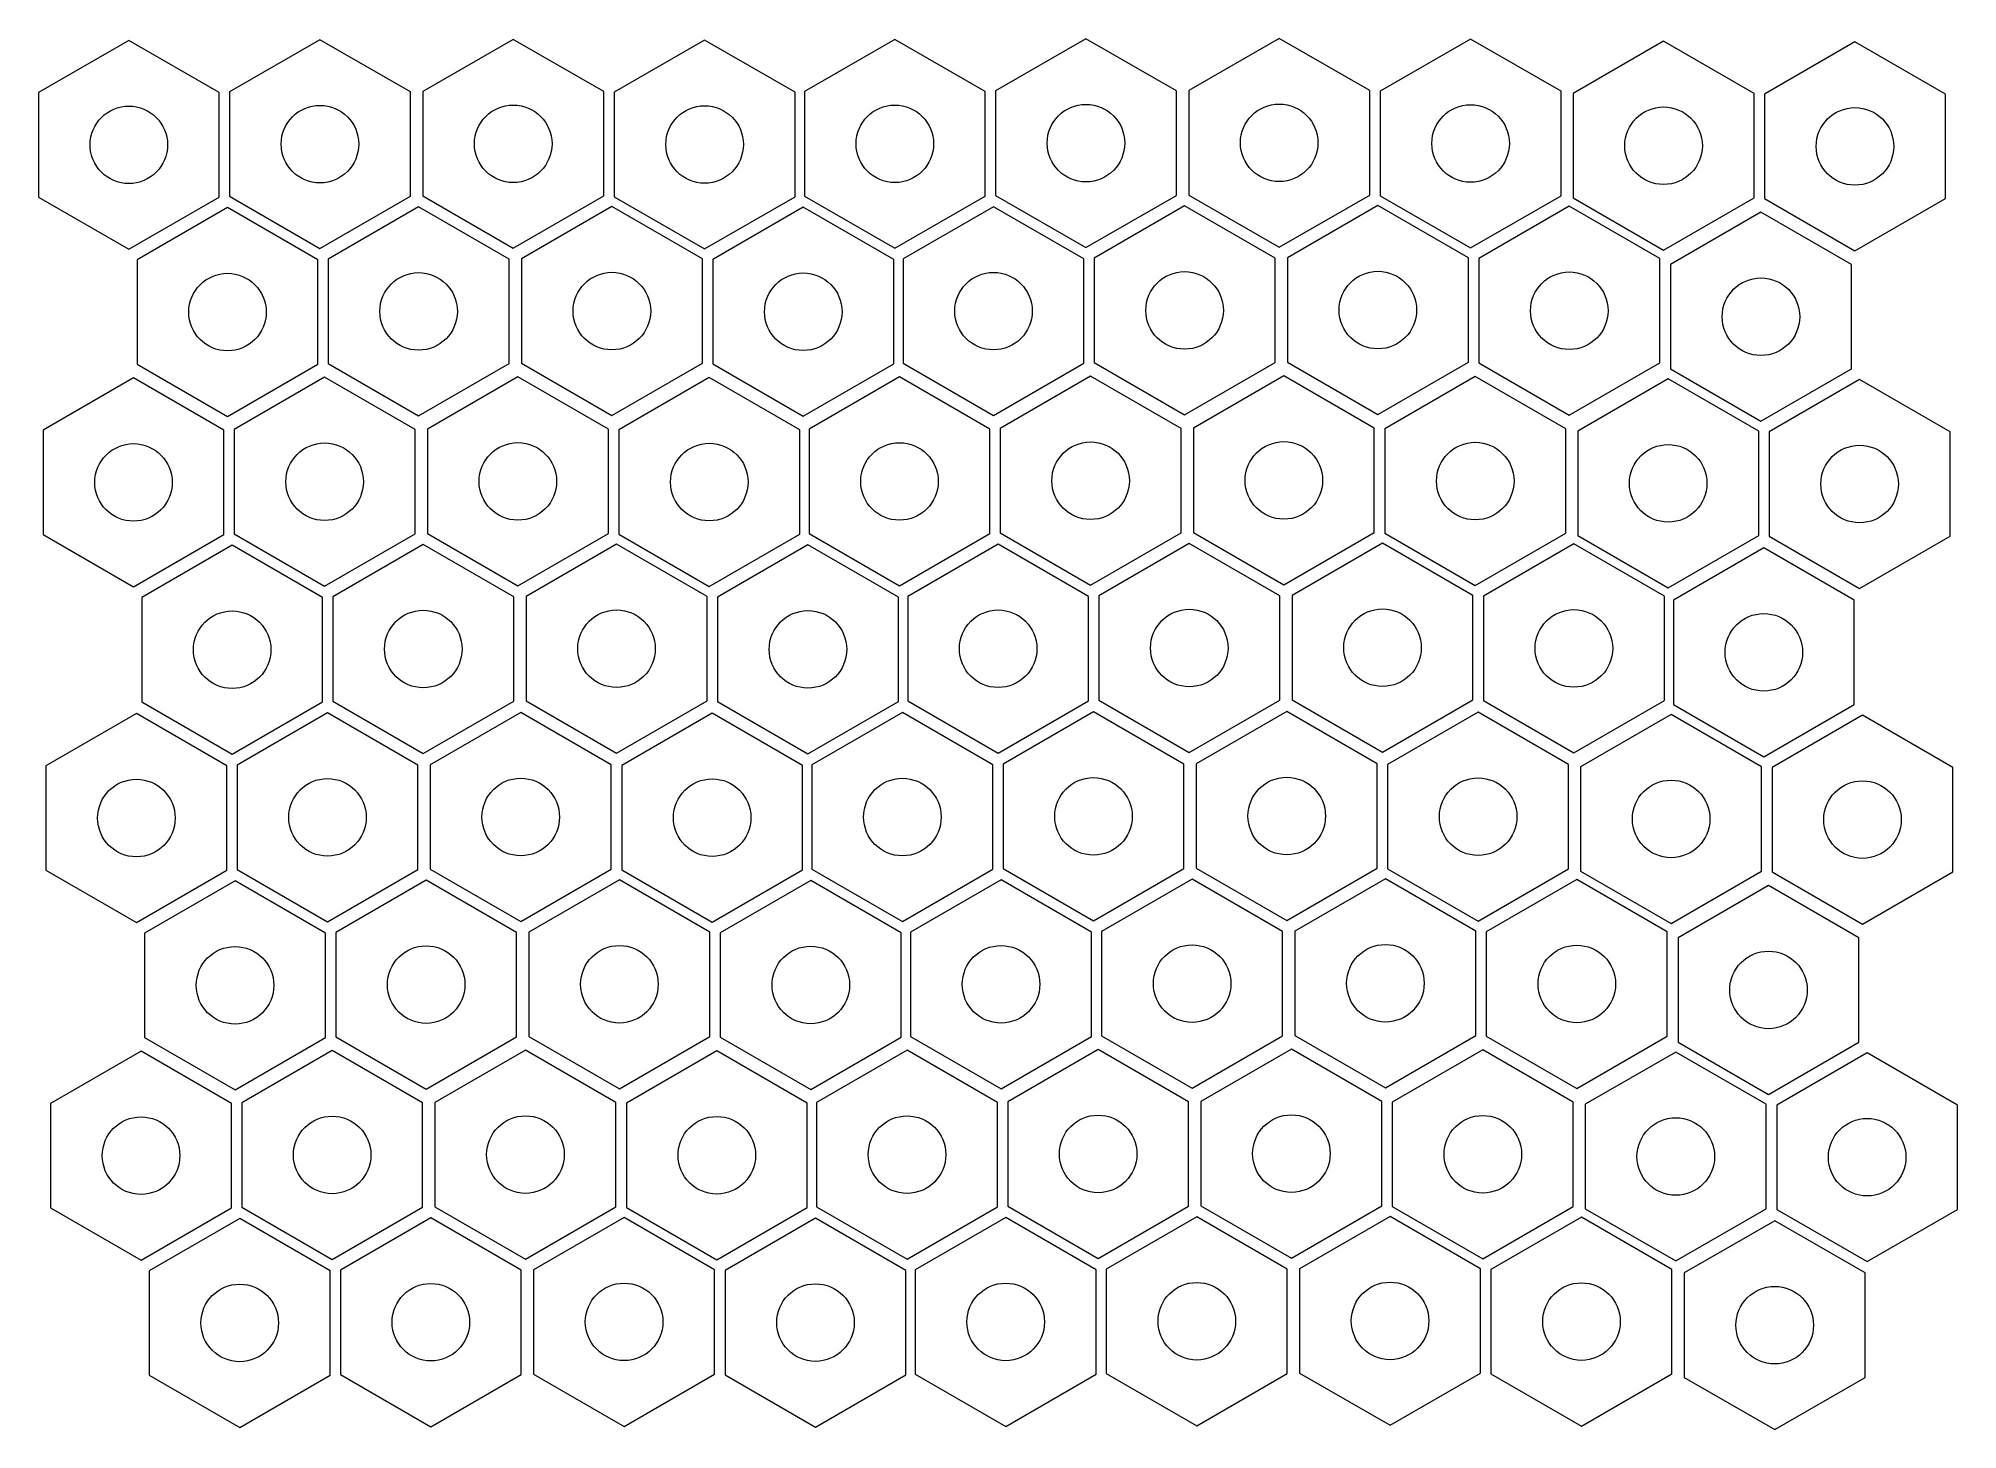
# Model space of a CAD drawing. Header units: millimetres. Extents: x 0 to 81, y 0 to 274.
# Drawn here: x 6.3 to 80.6, y 220.6 to 274.4 of the extents above; entities outside this region: 2.
import ezdxf

# ---------------------------------------------------------------- set-up
doc = ezdxf.new("R2010")
doc.units = ezdxf.units.MM
doc.styles.add('SLDTEXTSTYLE0', font='TXT', dxfattribs={"width": 0.7})

msp = doc.modelspace()

# ---------------------------------------------------------------- linework, layer by layer
at = {"color": 1, "linetype": 'Continuous', "lineweight": 18}
for p, q in [((9.805, 274.328), (6.305, 272.307)), ((13.305, 272.307), (9.805, 274.328)), ((17.199, 274.354), (13.699, 272.333)), ((20.699, 272.333), (17.199, 274.354)), ((24.676, 274.367), (21.176, 272.346)), ((28.176, 272.346), (24.676, 274.367)), ((32.08, 274.341), (28.58, 272.32)), ((35.58, 272.32), (32.08, 274.341)), ((39.439, 274.366), (35.939, 272.345)), ((42.939, 272.345), (39.439, 274.366)), ((46.833, 274.392), (43.333, 272.371)), ((50.333, 272.371), (46.833, 274.392)), ((54.31, 274.405), (50.81, 272.385)), ((57.81, 272.385), (54.31, 274.405)), ((61.714, 274.379), (58.214, 272.358)), ((65.214, 272.358), (61.714, 274.379)), ((69.18, 274.292), (65.68, 272.271)), ((72.68, 272.271), (69.18, 274.292)), ((76.584, 274.266), (73.084, 272.245)), ((80.084, 272.245), (76.584, 274.266)), ((6.305, 272.307), (6.305, 268.265)), ((13.305, 268.265), (13.305, 272.307)), ((13.699, 272.333), (13.699, 268.292)), ((20.699, 268.292), (20.699, 272.333)), ((21.176, 272.346), (21.176, 268.305)), ((28.176, 268.305), (28.176, 272.346)), ((28.58, 272.32), (28.58, 268.279)), ((35.58, 268.279), (35.58, 272.32)), ((35.939, 272.345), (35.939, 268.304)), ((42.939, 268.304), (42.939, 272.345)), ((43.333, 272.371), (43.333, 268.33)), ((50.333, 268.33), (50.333, 272.371)), ((50.81, 272.385), (50.81, 268.343)), ((57.81, 268.343), (57.81, 272.385)), ((58.214, 272.358), (58.214, 268.317)), ((65.214, 268.317), (65.214, 272.358)), ((65.68, 272.271), (65.68, 268.23)), ((72.68, 268.23), (72.68, 272.271)), ((73.084, 272.245), (73.084, 268.204)), ((80.084, 268.204), (80.084, 272.245)), ((6.305, 268.265), (9.805, 266.245)), ((9.805, 266.245), (13.305, 268.265)), ((13.699, 268.292), (17.199, 266.271)), ((17.199, 266.271), (20.699, 268.292)), ((21.176, 268.305), (24.676, 266.284)), ((24.676, 266.284), (28.176, 268.305)), ((28.58, 268.279), (32.08, 266.258)), ((32.08, 266.258), (35.58, 268.279)), ((35.939, 268.304), (39.439, 266.283)), ((39.439, 266.283), (42.939, 268.304)), ((43.333, 268.33), (46.833, 266.309)), ((46.833, 266.309), (50.333, 268.33)), ((50.81, 268.343), (54.31, 266.322)), ((54.31, 266.322), (57.81, 268.343)), ((58.214, 268.317), (61.714, 266.296)), ((61.714, 266.296), (65.214, 268.317)), ((65.68, 268.23), (69.18, 266.209)), ((69.18, 266.209), (72.68, 268.23)), ((73.084, 268.204), (76.584, 266.183)), ((76.584, 266.183), (80.084, 268.204)), ((13.622, 267.854), (10.122, 265.833)), ((17.122, 265.833), (13.622, 267.854)), ((21.015, 267.88), (17.515, 265.859)), ((24.515, 265.859), (21.015, 267.88)), ((28.493, 267.893), (24.993, 265.872)), ((31.993, 265.872), (28.493, 267.893)), ((35.897, 267.867), (32.397, 265.846)), ((39.397, 265.846), (35.897, 267.867)), ((43.256, 267.892), (39.756, 265.871)), ((46.756, 265.871), (43.256, 267.892)), ((50.649, 267.918), (47.149, 265.897)), ((54.149, 265.897), (50.649, 267.918)), ((58.127, 267.931), (54.627, 265.91)), ((61.627, 265.91), (58.127, 267.931)), ((65.531, 267.905), (62.031, 265.884)), ((69.031, 265.884), (65.531, 267.905)), ((72.947, 267.674), (69.447, 265.653)), ((76.447, 265.653), (72.947, 267.674)), ((10.122, 265.833), (10.122, 261.791)), ((17.122, 261.791), (17.122, 265.833)), ((17.515, 265.859), (17.515, 261.818)), ((24.515, 261.818), (24.515, 265.859)), ((24.993, 265.872), (24.993, 261.831)), ((31.993, 261.831), (31.993, 265.872)), ((32.397, 265.846), (32.397, 261.804)), ((39.397, 261.804), (39.397, 265.846)), ((39.756, 265.871), (39.756, 261.83)), ((46.756, 261.83), (46.756, 265.871)), ((47.149, 265.897), (47.149, 261.856)), ((54.149, 261.856), (54.149, 265.897)), ((54.627, 265.91), (54.627, 261.869)), ((61.627, 261.869), (61.627, 265.91)), ((62.031, 265.884), (62.031, 261.843)), ((69.031, 261.843), (69.031, 265.884)), ((69.447, 265.653), (69.447, 261.612)), ((76.447, 261.612), (76.447, 265.653)), ((10.122, 261.791), (13.622, 259.771)), ((13.622, 259.771), (17.122, 261.791)), ((17.515, 261.818), (21.015, 259.797)), ((21.015, 259.797), (24.515, 261.818)), ((24.993, 261.831), (28.493, 259.81)), ((28.493, 259.81), (31.993, 261.831)), ((32.397, 261.804), (35.897, 259.784)), ((35.897, 259.784), (39.397, 261.804)), ((39.756, 261.83), (43.256, 259.809)), ((43.256, 259.809), (46.756, 261.83)), ((47.149, 261.856), (50.649, 259.835)), ((50.649, 259.835), (54.149, 261.856)), ((54.627, 261.869), (58.127, 259.848)), ((58.127, 259.848), (61.627, 261.869)), ((62.031, 261.843), (65.531, 259.822)), ((65.531, 259.822), (69.031, 261.843)), ((69.447, 261.612), (72.947, 259.591)), ((72.947, 259.591), (76.447, 261.612)), ((9.985, 261.262), (6.485, 259.241)), ((13.485, 259.241), (9.985, 261.262)), ((17.379, 261.288), (13.879, 259.267)), ((20.879, 259.267), (17.379, 261.288)), ((24.856, 261.301), (21.356, 259.28)), ((28.356, 259.28), (24.856, 261.301)), ((32.26, 261.275), (28.76, 259.254)), ((35.76, 259.254), (32.26, 261.275)), ((39.619, 261.3), (36.119, 259.279)), ((43.119, 259.279), (39.619, 261.3)), ((47.013, 261.326), (43.513, 259.305)), ((50.513, 259.305), (47.013, 261.326)), ((54.49, 261.339), (50.99, 259.319)), ((57.99, 259.319), (54.49, 261.339)), ((61.894, 261.313), (58.394, 259.292)), ((65.394, 259.292), (61.894, 261.313)), ((69.36, 261.226), (65.86, 259.205)), ((72.86, 259.205), (69.36, 261.226)), ((76.764, 261.2), (73.264, 259.179)), ((80.264, 259.179), (76.764, 261.2)), ((6.485, 259.241), (6.485, 255.199)), ((13.485, 255.199), (13.485, 259.241)), ((13.879, 259.267), (13.879, 255.226)), ((20.879, 255.226), (20.879, 259.267)), ((21.356, 259.28), (21.356, 255.239)), ((28.356, 255.239), (28.356, 259.28)), ((28.76, 259.254), (28.76, 255.213)), ((35.76, 255.213), (35.76, 259.254)), ((36.119, 259.279), (36.119, 255.238)), ((43.119, 255.238), (43.119, 259.279)), ((43.513, 259.305), (43.513, 255.264)), ((50.513, 255.264), (50.513, 259.305)), ((50.99, 259.319), (50.99, 255.277)), ((57.99, 255.277), (57.99, 259.319)), ((58.394, 259.292), (58.394, 255.251)), ((65.394, 255.251), (65.394, 259.292)), ((65.86, 259.205), (65.86, 255.164)), ((72.86, 255.164), (72.86, 259.205)), ((73.264, 259.179), (73.264, 255.138)), ((80.264, 255.138), (80.264, 259.179)), ((6.485, 255.199), (9.985, 253.179)), ((9.985, 253.179), (13.485, 255.199)), ((13.802, 254.787), (10.302, 252.767)), ((17.302, 252.767), (13.802, 254.787)), ((13.879, 255.226), (17.379, 253.205)), ((17.379, 253.205), (20.879, 255.226)), ((21.196, 254.814), (17.696, 252.793)), ((24.696, 252.793), (21.196, 254.814)), ((21.356, 255.239), (24.856, 253.218)), ((24.856, 253.218), (28.356, 255.239)), ((28.673, 254.827), (25.173, 252.806)), ((32.173, 252.806), (28.673, 254.827)), ((28.76, 255.213), (32.26, 253.192)), ((32.26, 253.192), (35.76, 255.213)), ((36.077, 254.801), (32.577, 252.78)), ((39.577, 252.78), (36.077, 254.801)), ((36.119, 255.238), (39.619, 253.217)), ((39.619, 253.217), (43.119, 255.238)), ((43.436, 254.826), (39.936, 252.805)), ((46.936, 252.805), (43.436, 254.826)), ((43.513, 255.264), (47.013, 253.243)), ((47.013, 253.243), (50.513, 255.264)), ((50.83, 254.852), (47.33, 252.831)), ((54.33, 252.831), (50.83, 254.852)), ((50.99, 255.277), (54.49, 253.256)), ((54.49, 253.256), (57.99, 255.277)), ((58.307, 254.865), (54.807, 252.844)), ((61.807, 252.844), (58.307, 254.865)), ((58.394, 255.251), (61.894, 253.23)), ((61.894, 253.23), (65.394, 255.251)), ((65.711, 254.839), (62.211, 252.818)), ((69.211, 252.818), (65.711, 254.839)), ((65.86, 255.164), (69.36, 253.143)), ((69.36, 253.143), (72.86, 255.164)), ((73.059, 254.685), (69.559, 252.665)), ((76.559, 252.665), (73.059, 254.685)), ((73.264, 255.138), (76.764, 253.117)), ((76.764, 253.117), (80.264, 255.138)), ((10.302, 252.767), (10.302, 248.725)), ((17.302, 248.725), (17.302, 252.767)), ((17.696, 252.793), (17.696, 248.752)), ((24.696, 248.752), (24.696, 252.793)), ((25.173, 252.806), (25.173, 248.765)), ((32.173, 248.765), (32.173, 252.806)), ((32.577, 252.78), (32.577, 248.738)), ((39.577, 248.738), (39.577, 252.78)), ((39.936, 252.805), (39.936, 248.764)), ((46.936, 248.764), (46.936, 252.805)), ((47.33, 252.831), (47.33, 248.79)), ((54.33, 248.79), (54.33, 252.831)), ((54.807, 252.844), (54.807, 248.803)), ((61.807, 248.803), (61.807, 252.844)), ((62.211, 252.818), (62.211, 248.777)), ((69.211, 248.777), (69.211, 252.818)), ((69.559, 252.665), (69.559, 248.623)), ((76.559, 248.623), (76.559, 252.665)), ((17.696, 248.752), (21.196, 246.731)), ((21.196, 246.731), (24.696, 248.752)), ((25.173, 248.765), (28.673, 246.744)), ((28.673, 246.744), (32.173, 248.765)), ((39.936, 248.764), (43.436, 246.743)), ((43.436, 246.743), (46.936, 248.764)), ((47.33, 248.79), (50.83, 246.769)), ((50.83, 246.769), (54.33, 248.79)), ((54.807, 248.803), (58.307, 246.782)), ((58.307, 246.782), (61.807, 248.803)), ((62.211, 248.777), (65.711, 246.756)), ((65.711, 246.756), (69.211, 248.777)), ((10.097, 248.273), (6.597, 246.252)), ((13.597, 246.252), (10.097, 248.273)), ((10.302, 248.725), (13.802, 246.705)), ((13.802, 246.705), (17.302, 248.725)), ((17.49, 248.299), (13.99, 246.278)), ((20.99, 246.278), (17.49, 248.299)), ((24.967, 248.312), (21.467, 246.292)), ((28.467, 246.292), (24.967, 248.312)), ((32.372, 248.286), (28.872, 246.265)), ((35.872, 246.265), (32.372, 248.286)), ((32.577, 248.738), (36.077, 246.718)), ((36.077, 246.718), (39.577, 248.738)), ((39.731, 248.311), (36.231, 246.291)), ((43.231, 246.291), (39.731, 248.311)), ((47.124, 248.338), (43.624, 246.317)), ((50.624, 246.317), (47.124, 248.338)), ((54.601, 248.351), (51.101, 246.33)), ((58.101, 246.33), (54.601, 248.351)), ((62.005, 248.324), (58.505, 246.304)), ((65.505, 246.304), (62.005, 248.324)), ((69.472, 248.237), (65.972, 246.217)), ((72.972, 246.217), (69.472, 248.237)), ((69.559, 248.623), (73.059, 246.602)), ((73.059, 246.602), (76.559, 248.623)), ((76.876, 248.211), (73.376, 246.191)), ((80.376, 246.191), (76.876, 248.211)), ((6.597, 246.252), (6.597, 242.211)), ((13.597, 242.211), (13.597, 246.252)), ((13.99, 246.278), (13.99, 242.237)), ((20.99, 242.237), (20.99, 246.278)), ((21.467, 246.292), (21.467, 242.25)), ((28.467, 242.25), (28.467, 246.292)), ((28.872, 246.265), (28.872, 242.224)), ((35.872, 242.224), (35.872, 246.265)), ((36.231, 246.291), (36.231, 242.249)), ((43.231, 242.249), (43.231, 246.291)), ((43.624, 246.317), (43.624, 242.275)), ((50.624, 242.275), (50.624, 246.317)), ((51.101, 246.33), (51.101, 242.288)), ((58.101, 242.288), (58.101, 246.33)), ((58.505, 246.304), (58.505, 242.262)), ((65.505, 242.262), (65.505, 246.304)), ((65.972, 246.217), (65.972, 242.175)), ((72.972, 242.175), (72.972, 246.217)), ((73.376, 246.191), (73.376, 242.149)), ((80.376, 242.149), (80.376, 246.191)), ((6.597, 242.211), (10.097, 240.19)), ((10.097, 240.19), (13.597, 242.211)), ((13.99, 242.237), (17.49, 240.216)), ((17.49, 240.216), (20.99, 242.237)), ((21.467, 242.25), (24.967, 240.229)), ((24.967, 240.229), (28.467, 242.25)), ((28.872, 242.224), (32.372, 240.203)), ((32.372, 240.203), (35.872, 242.224)), ((36.231, 242.249), (39.731, 240.228)), ((39.731, 240.228), (43.231, 242.249)), ((43.624, 242.275), (47.124, 240.255)), ((47.124, 240.255), (50.624, 242.275)), ((51.101, 242.288), (54.601, 240.268)), ((54.601, 240.268), (58.101, 242.288)), ((58.505, 242.262), (62.005, 240.241)), ((62.005, 240.241), (65.505, 242.262)), ((65.972, 242.175), (69.472, 240.155)), ((69.472, 240.155), (72.972, 242.175)), ((73.376, 242.149), (76.876, 240.128)), ((76.876, 240.128), (80.376, 242.149)), ((13.914, 241.799), (10.414, 239.778)), ((17.414, 239.778), (13.914, 241.799)), ((21.307, 241.825), (17.807, 239.804)), ((24.807, 239.804), (21.307, 241.825)), ((28.784, 241.838), (25.284, 239.817)), ((32.284, 239.817), (28.784, 241.838)), ((36.188, 241.812), (32.688, 239.791)), ((39.688, 239.791), (36.188, 241.812)), ((43.548, 241.837), (40.048, 239.816)), ((47.048, 239.816), (43.548, 241.837)), ((50.941, 241.863), (47.441, 239.843)), ((54.441, 239.843), (50.941, 241.863)), ((58.418, 241.877), (54.918, 239.856)), ((61.918, 239.856), (58.418, 241.877)), ((65.822, 241.85), (62.322, 239.83)), ((69.322, 239.83), (65.822, 241.85)), ((73.239, 241.619), (69.739, 239.599)), ((76.739, 239.599), (73.239, 241.619)), ((47.441, 239.843), (47.441, 235.801)), ((54.441, 235.801), (54.441, 239.843)), ((54.918, 239.856), (54.918, 235.814)), ((61.918, 235.814), (61.918, 239.856)), ((10.414, 239.778), (10.414, 235.737)), ((17.414, 235.737), (17.414, 239.778)), ((17.807, 239.804), (17.807, 235.763)), ((24.807, 235.763), (24.807, 239.804)), ((25.284, 239.817), (25.284, 235.776)), ((32.284, 235.776), (32.284, 239.817)), ((32.688, 239.791), (32.688, 235.75)), ((39.688, 235.75), (39.688, 239.791)), ((40.048, 239.816), (40.048, 235.775)), ((47.048, 235.775), (47.048, 239.816)), ((62.322, 239.83), (62.322, 235.788)), ((69.322, 235.788), (69.322, 239.83)), ((69.739, 239.599), (69.739, 235.557)), ((76.739, 235.557), (76.739, 239.599)), ((10.414, 235.737), (13.914, 233.716)), ((13.914, 233.716), (17.414, 235.737)), ((17.807, 235.763), (21.307, 233.742)), ((21.307, 233.742), (24.807, 235.763)), ((25.284, 235.776), (28.784, 233.755)), ((28.784, 233.755), (32.284, 235.776)), ((32.688, 235.75), (36.188, 233.729)), ((36.188, 233.729), (39.688, 235.75)), ((40.048, 235.775), (43.548, 233.754)), ((43.548, 233.754), (47.048, 235.775)), ((47.441, 235.801), (50.941, 233.78)), ((50.941, 233.78), (54.441, 235.801)), ((54.918, 235.814), (58.418, 233.794)), ((58.418, 233.794), (61.918, 235.814)), ((62.322, 235.788), (65.822, 233.767)), ((65.822, 233.767), (69.322, 235.788)), ((69.739, 235.557), (73.239, 233.536)), ((73.239, 233.536), (76.739, 235.557)), ((10.277, 235.207), (6.777, 233.186)), ((13.777, 233.186), (10.277, 235.207)), ((17.671, 235.233), (14.171, 233.212)), ((21.171, 233.212), (17.671, 235.233)), ((25.148, 235.246), (21.648, 233.225)), ((28.648, 233.225), (25.148, 235.246)), ((32.552, 235.22), (29.052, 233.199)), ((36.052, 233.199), (32.552, 235.22)), ((39.911, 235.245), (36.411, 233.225)), ((43.411, 233.225), (39.911, 235.245)), ((47.305, 235.271), (43.805, 233.251)), ((50.805, 233.251), (47.305, 235.271)), ((54.782, 235.285), (51.282, 233.264)), ((58.282, 233.264), (54.782, 235.285)), ((62.186, 235.258), (58.686, 233.238)), ((65.686, 233.238), (62.186, 235.258)), ((69.652, 235.171), (66.152, 233.151)), ((73.152, 233.151), (69.652, 235.171)), ((77.056, 235.145), (73.556, 233.124)), ((80.556, 233.124), (77.056, 235.145)), ((6.777, 233.186), (6.777, 229.145)), ((13.777, 229.145), (13.777, 233.186)), ((14.171, 233.212), (14.171, 229.171)), ((21.171, 229.171), (21.171, 233.212)), ((21.648, 233.225), (21.648, 229.184)), ((28.648, 229.184), (28.648, 233.225)), ((29.052, 233.199), (29.052, 229.158)), ((36.052, 229.158), (36.052, 233.199)), ((36.411, 233.225), (36.411, 229.183)), ((43.411, 229.183), (43.411, 233.225)), ((43.805, 233.251), (43.805, 229.209)), ((50.805, 229.209), (50.805, 233.251)), ((51.282, 233.264), (51.282, 229.222)), ((58.282, 229.222), (58.282, 233.264)), ((58.686, 233.238), (58.686, 229.196)), ((65.686, 229.196), (65.686, 233.238)), ((66.152, 233.151), (66.152, 229.109)), ((73.152, 229.109), (73.152, 233.151)), ((73.556, 233.124), (73.556, 229.083)), ((80.556, 229.083), (80.556, 233.124)), ((6.777, 229.145), (10.277, 227.124)), ((10.277, 227.124), (13.777, 229.145)), ((14.094, 228.733), (10.594, 226.712)), ((17.594, 226.712), (14.094, 228.733)), ((14.171, 229.171), (17.671, 227.15)), ((17.671, 227.15), (21.171, 229.171)), ((21.488, 228.759), (17.988, 226.738)), ((24.988, 226.738), (21.488, 228.759)), ((21.648, 229.184), (25.148, 227.163)), ((25.148, 227.163), (28.648, 229.184)), ((28.965, 228.772), (25.465, 226.751)), ((32.465, 226.751), (28.965, 228.772)), ((29.052, 229.158), (32.552, 227.137)), ((32.552, 227.137), (36.052, 229.158)), ((36.369, 228.746), (32.869, 226.725)), ((39.869, 226.725), (36.369, 228.746)), ((36.411, 229.183), (39.911, 227.162)), ((39.911, 227.162), (43.411, 229.183)), ((43.728, 228.771), (40.228, 226.75)), ((47.228, 226.75), (43.728, 228.771)), ((43.805, 229.209), (47.305, 227.189)), ((47.305, 227.189), (50.805, 229.209)), ((51.121, 228.797), (47.621, 226.777)), ((54.621, 226.777), (51.121, 228.797)), ((51.282, 229.222), (54.782, 227.202)), ((54.782, 227.202), (58.282, 229.222)), ((58.599, 228.81), (55.099, 226.79)), ((62.099, 226.79), (58.599, 228.81)), ((58.686, 229.196), (62.186, 227.175)), ((62.186, 227.175), (65.686, 229.196)), ((66.003, 228.784), (62.503, 226.764)), ((69.503, 226.764), (66.003, 228.784)), ((66.152, 229.109), (69.652, 227.089)), ((69.652, 227.089), (73.152, 229.109)), ((73.556, 229.083), (77.056, 227.062)), ((77.056, 227.062), (80.556, 229.083)), ((73.479, 228.644), (69.979, 226.624)), ((76.979, 226.624), (73.479, 228.644)), ((10.594, 226.712), (10.594, 222.671)), ((17.594, 222.671), (17.594, 226.712)), ((17.988, 226.738), (17.988, 222.697)), ((24.988, 222.697), (24.988, 226.738)), ((25.465, 226.751), (25.465, 222.71)), ((32.465, 222.71), (32.465, 226.751)), ((32.869, 226.725), (32.869, 222.684)), ((39.869, 222.684), (39.869, 226.725)), ((40.228, 226.75), (40.228, 222.709)), ((47.228, 222.709), (47.228, 226.75)), ((47.621, 226.777), (47.621, 222.735)), ((54.621, 222.735), (54.621, 226.777)), ((55.099, 226.79), (55.099, 222.748)), ((62.099, 222.748), (62.099, 226.79)), ((62.503, 226.764), (62.503, 222.722)), ((69.503, 222.722), (69.503, 226.764)), ((69.979, 226.624), (69.979, 222.582)), ((76.979, 222.582), (76.979, 226.624)), ((10.594, 222.671), (14.094, 220.65)), ((14.094, 220.65), (17.594, 222.671)), ((17.988, 222.697), (21.488, 220.676)), ((21.488, 220.676), (24.988, 222.697)), ((25.465, 222.71), (28.965, 220.689)), ((28.965, 220.689), (32.465, 222.71)), ((32.869, 222.684), (36.369, 220.663)), ((36.369, 220.663), (39.869, 222.684)), ((40.228, 222.709), (43.728, 220.688)), ((43.728, 220.688), (47.228, 222.709)), ((47.621, 222.735), (51.121, 220.714)), ((51.121, 220.714), (54.621, 222.735)), ((55.099, 222.748), (58.599, 220.728)), ((58.599, 220.728), (62.099, 222.748)), ((62.503, 222.722), (66.003, 220.701)), ((66.003, 220.701), (69.503, 222.722)), ((69.979, 222.582), (73.479, 220.561)), ((73.479, 220.561), (76.979, 222.582))]:
    msp.add_line(p, q, dxfattribs=at)
for centre in [(9.805, 270.286), (17.199, 270.312), (24.676, 270.326), (32.08, 270.299), (39.439, 270.325), (46.833, 270.351), (54.31, 270.364), (61.714, 270.338), (69.18, 270.251), (76.584, 270.225), (13.622, 263.812), (21.015, 263.838), (28.493, 263.851), (35.897, 263.825), (43.256, 263.85), (50.649, 263.877), (58.127, 263.89), (65.531, 263.864), (72.947, 263.633), (9.985, 257.22), (17.379, 257.246), (24.856, 257.259), (32.26, 257.233), (39.619, 257.258), (47.013, 257.285), (54.49, 257.298), (61.894, 257.272), (69.36, 257.185), (76.764, 257.158), (13.802, 250.746), (21.196, 250.772), (28.673, 250.785), (36.077, 250.759), (43.436, 250.784), (50.83, 250.811), (58.307, 250.824), (65.711, 250.797), (73.059, 250.644), (24.967, 244.271), (47.124, 244.296), (54.601, 244.309), (62.005, 244.283), (10.097, 244.231), (17.49, 244.258), (32.372, 244.245), (39.731, 244.27), (69.472, 244.196), (76.876, 244.17), (13.914, 237.757), (21.307, 237.784), (28.784, 237.797), (36.188, 237.77), (43.548, 237.796), (50.941, 237.822), (58.418, 237.835), (65.822, 237.809), (73.239, 237.578), (10.277, 231.165), (17.671, 231.192), (25.148, 231.205), (32.552, 231.179), (39.911, 231.204), (47.305, 231.23), (54.782, 231.243), (62.186, 231.217), (69.652, 231.13), (77.056, 231.104), (14.094, 224.691), (21.488, 224.718), (28.965, 224.731), (36.369, 224.704), (43.728, 224.73), (51.121, 224.756), (58.599, 224.769), (66.003, 224.743), (73.479, 224.603)]:
    msp.add_circle(centre, 1.5, dxfattribs=at)

# ---------------------------------------------------------------- texts
at = {"color": 5, "linetype": 'Continuous', "char_height": 3.73507, "attachment_point": 1, "style": 'SLDTEXTSTYLE0'}
for s, insert in [('Producto SOLIDWORKS Educational.', (0, 10.417)), ('Solo para uso en la enseñanza.', (0, 4.815))]:
    msp.add_mtext(s, dxfattribs=dict(at, insert=insert))

doc.saveas('drawing.dxf')
